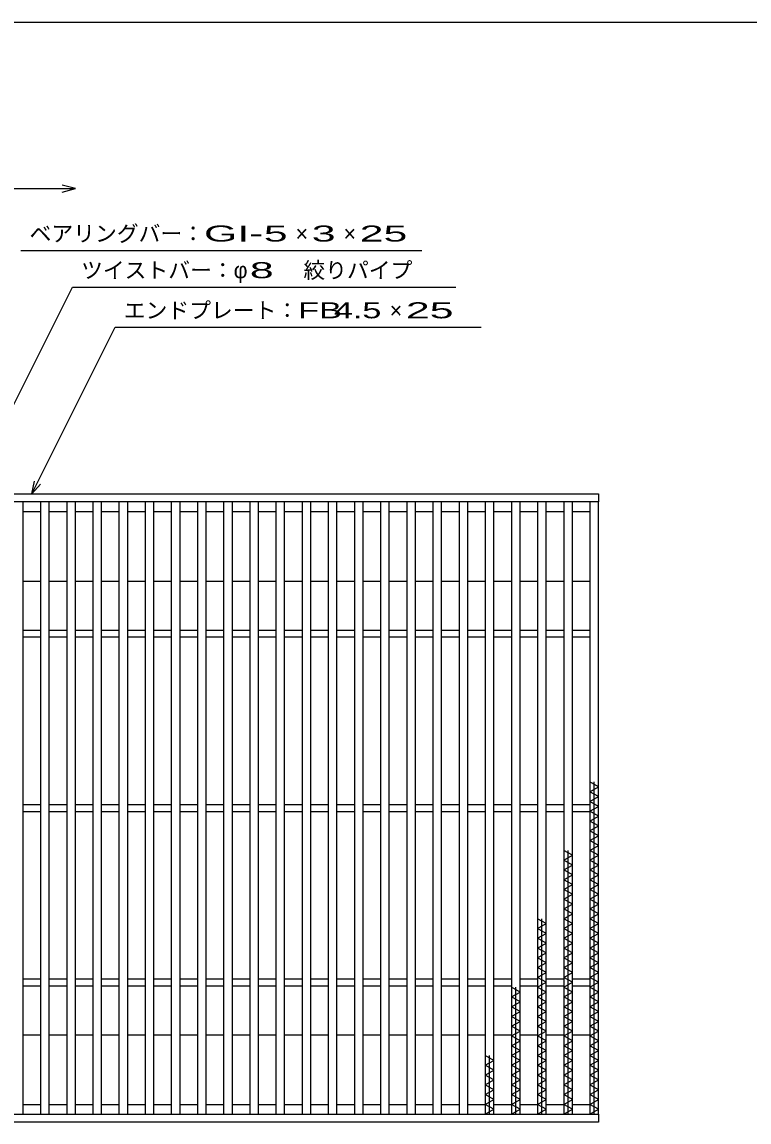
# Model space of a CAD drawing. Units: millimetres, scale not verified. Extents: x -910 to 866, y -641 to 527.
# Drawn here: x -542 to -125, y -104 to 527 of the extents above; entities that cross this region are included whole.
import ezdxf
from ezdxf.enums import TextEntityAlignment as Align

# ---------------------------------------------------------------- set-up
doc = ezdxf.new("R2010")
doc.units = ezdxf.units.MM
doc.header["$LTSCALE"] = 5
for name, color, linetype, lineweight in [('0_2', 150, 'Continuous', 25), ('16', 3, 'Continuous', 25), ('22', 4, 'Continuous', 25)]:
    doc.layers.add(name, color=color, linetype=linetype, lineweight=lineweight)
doc.styles.add('ベクトル', font='')
doc.styles.get('ベクトル').set_extended_font_data('ベクトル')

msp = doc.modelspace()

# ---------------------------------------------------------------- linework, layer by layer
at = {"layer": '0_2'}
msp.add_line((-864.5, 526.75), (865.5, 526.75), dxfattribs=at)
at = {"layer": '16'}
for p, q in [((-711, 256.25), (-211, 256.25)), ((-211, 256.25), (-211, 251.75)), ((-211, 251.75), (-711, 251.75)), ((-541, 251.75), (-546, 251.75)), ((-541, -99.25), (-541, 251.75)), ((-541, 246.25), (-531, 246.25)), ((-531, 251.75), (-531, -99.25)), ((-526, 251.75), (-531, 251.75)), ((-526, -99.25), (-526, 251.75)), ((-526, 246.25), (-516, 246.25)), ((-516, 251.75), (-516, -99.25)), ((-511, 251.75), (-516, 251.75)), ((-511, -99.25), (-511, 251.75)), ((-511, 246.25), (-501, 246.25)), ((-501, 251.75), (-501, -99.25)), ((-496, 251.75), (-501, 251.75)), ((-496, -99.25), (-496, 251.75)), ((-496, 246.25), (-486, 246.25)), ((-486, 251.75), (-486, -99.25)), ((-481, 251.75), (-486, 251.75)), ((-481, -99.25), (-481, 251.75)), ((-481, 246.25), (-471, 246.25)), ((-471, 251.75), (-471, -99.25)), ((-466, 251.75), (-471, 251.75)), ((-466, -99.25), (-466, 251.75)), ((-466, 246.25), (-456, 246.25)), ((-456, 251.75), (-456, -99.25)), ((-451, 251.75), (-456, 251.75)), ((-451, -99.25), (-451, 251.75)), ((-451, 246.25), (-441, 246.25)), ((-441, 251.75), (-441, -99.25)), ((-436, 251.75), (-441, 251.75)), ((-436, -99.25), (-436, 251.75)), ((-436, 246.25), (-426, 246.25)), ((-426, 251.75), (-426, -99.25)), ((-421, 251.75), (-426, 251.75)), ((-421, -99.25), (-421, 251.75)), ((-421, 246.25), (-411, 246.25)), ((-411, 251.75), (-411, -99.25)), ((-406, 251.75), (-411, 251.75)), ((-406, -99.25), (-406, 251.75)), ((-406, 246.25), (-396, 246.25)), ((-396, 251.75), (-396, -99.25)), ((-391, 251.75), (-396, 251.75)), ((-391, -99.25), (-391, 251.75)), ((-391, 246.25), (-381, 246.25)), ((-381, 251.75), (-381, -99.25)), ((-376, 251.75), (-381, 251.75)), ((-376, -99.25), (-376, 251.75)), ((-376, 246.25), (-366, 246.25)), ((-366, 251.75), (-366, -99.25)), ((-361, 251.75), (-366, 251.75)), ((-361, -99.25), (-361, 251.75)), ((-361, 246.25), (-351, 246.25)), ((-351, 251.75), (-351, -99.25)), ((-346, 251.75), (-351, 251.75)), ((-346, -99.25), (-346, 251.75)), ((-346, 246.25), (-336, 246.25)), ((-336, 251.75), (-336, -99.25)), ((-331, 251.75), (-336, 251.75)), ((-331, -99.25), (-331, 251.75)), ((-331, 246.25), (-321, 246.25)), ((-321, 251.75), (-321, -99.25)), ((-316, 251.75), (-321, 251.75)), ((-316, -99.25), (-316, 251.75)), ((-316, 246.25), (-306, 246.25)), ((-306, 251.75), (-306, -99.25)), ((-301, 251.75), (-306, 251.75)), ((-301, -99.25), (-301, 251.75)), ((-301, 246.25), (-291, 246.25)), ((-291, 251.75), (-291, -99.25)), ((-286, 251.75), (-291, 251.75)), ((-286, -99.25), (-286, 251.75)), ((-286, 246.25), (-276, 246.25)), ((-276, 251.75), (-276, -99.25)), ((-271, 251.75), (-276, 251.75)), ((-271, -99.25), (-271, 251.75)), ((-271, 246.25), (-261, 246.25)), ((-261, 251.75), (-261, -99.25)), ((-256, 251.75), (-261, 251.75)), ((-256, -99.25), (-256, 251.75)), ((-256, 246.25), (-246, 246.25)), ((-246, 251.75), (-246, -99.25)), ((-241, 251.75), (-246, 251.75)), ((-241, -99.25), (-241, 251.75)), ((-241, 246.25), (-231, 246.25)), ((-231, 251.75), (-231, -99.25)), ((-226, 251.75), (-231, 251.75)), ((-226, -99.25), (-226, 251.75)), ((-226, 246.25), (-216, 246.25)), ((-216, 251.75), (-216, -99.25)), ((-211, 251.75), (-216, 251.75)), ((-211, -99.25), (-211, 251.75)), ((-541, 206.25), (-531, 206.25)), ((-526, 206.25), (-516, 206.25)), ((-511, 206.25), (-501, 206.25)), ((-496, 206.25), (-486, 206.25)), ((-481, 206.25), (-471, 206.25)), ((-466, 206.25), (-456, 206.25)), ((-451, 206.25), (-441, 206.25)), ((-436, 206.25), (-426, 206.25)), ((-421, 206.25), (-411, 206.25)), ((-406, 206.25), (-396, 206.25)), ((-391, 206.25), (-381, 206.25)), ((-376, 206.25), (-366, 206.25)), ((-361, 206.25), (-351, 206.25)), ((-346, 206.25), (-336, 206.25)), ((-331, 206.25), (-321, 206.25)), ((-316, 206.25), (-306, 206.25)), ((-301, 206.25), (-291, 206.25)), ((-286, 206.25), (-276, 206.25)), ((-271, 206.25), (-261, 206.25)), ((-256, 206.25), (-246, 206.25)), ((-241, 206.25), (-231, 206.25)), ((-226, 206.25), (-216, 206.25)), ((-541, 178.25), (-531, 178.25)), ((-526, 178.25), (-516, 178.25)), ((-511, 178.25), (-501, 178.25)), ((-496, 178.25), (-486, 178.25)), ((-481, 178.25), (-471, 178.25)), ((-466, 178.25), (-456, 178.25)), ((-451, 178.25), (-441, 178.25)), ((-436, 178.25), (-426, 178.25)), ((-421, 178.25), (-411, 178.25)), ((-406, 178.25), (-396, 178.25)), ((-391, 178.25), (-381, 178.25)), ((-376, 178.25), (-366, 178.25)), ((-361, 178.25), (-351, 178.25)), ((-346, 178.25), (-336, 178.25)), ((-331, 178.25), (-321, 178.25)), ((-316, 178.25), (-306, 178.25)), ((-301, 178.25), (-291, 178.25)), ((-286, 178.25), (-276, 178.25)), ((-271, 178.25), (-261, 178.25)), ((-256, 178.25), (-246, 178.25)), ((-241, 178.25), (-231, 178.25)), ((-226, 178.25), (-216, 178.25)), ((-541, 174.25), (-531, 174.25)), ((-526, 174.25), (-516, 174.25)), ((-511, 174.25), (-501, 174.25)), ((-496, 174.25), (-486, 174.25)), ((-481, 174.25), (-471, 174.25)), ((-466, 174.25), (-456, 174.25)), ((-451, 174.25), (-441, 174.25)), ((-436, 174.25), (-426, 174.25)), ((-421, 174.25), (-411, 174.25)), ((-406, 174.25), (-396, 174.25)), ((-391, 174.25), (-381, 174.25)), ((-376, 174.25), (-366, 174.25)), ((-361, 174.25), (-351, 174.25)), ((-346, 174.25), (-336, 174.25)), ((-331, 174.25), (-321, 174.25)), ((-316, 174.25), (-306, 174.25)), ((-301, 174.25), (-291, 174.25)), ((-286, 174.25), (-276, 174.25)), ((-271, 174.25), (-261, 174.25)), ((-256, 174.25), (-246, 174.25)), ((-241, 174.25), (-231, 174.25)), ((-226, 174.25), (-216, 174.25)), ((-211, 88.35), (-216, 91.15)), ((-216, 85.55), (-211, 88.35)), ((-213.5, -99.25), (-213.5, 91.15)), ((-211, 82.75), (-216, 85.55)), ((-216, 79.95), (-211, 82.75)), ((-541, 78.25), (-531, 78.25)), ((-526, 78.25), (-516, 78.25)), ((-511, 78.25), (-501, 78.25)), ((-496, 78.25), (-486, 78.25)), ((-481, 78.25), (-471, 78.25)), ((-466, 78.25), (-456, 78.25)), ((-451, 78.25), (-441, 78.25)), ((-436, 78.25), (-426, 78.25)), ((-421, 78.25), (-411, 78.25)), ((-406, 78.25), (-396, 78.25)), ((-391, 78.25), (-381, 78.25)), ((-376, 78.25), (-366, 78.25)), ((-361, 78.25), (-351, 78.25)), ((-346, 78.25), (-336, 78.25)), ((-331, 78.25), (-321, 78.25)), ((-316, 78.25), (-306, 78.25)), ((-301, 78.25), (-291, 78.25)), ((-286, 78.25), (-276, 78.25)), ((-271, 78.25), (-261, 78.25)), ((-256, 78.25), (-246, 78.25)), ((-241, 78.25), (-231, 78.25)), ((-226, 78.25), (-216, 78.25)), ((-211, 77.15), (-216, 79.95)), ((-216, 74.35), (-211, 77.15)), ((-541, 74.25), (-531, 74.25)), ((-526, 74.25), (-516, 74.25)), ((-511, 74.25), (-501, 74.25)), ((-496, 74.25), (-486, 74.25)), ((-481, 74.25), (-471, 74.25)), ((-466, 74.25), (-456, 74.25)), ((-451, 74.25), (-441, 74.25)), ((-436, 74.25), (-426, 74.25)), ((-421, 74.25), (-411, 74.25)), ((-406, 74.25), (-396, 74.25)), ((-391, 74.25), (-381, 74.25)), ((-376, 74.25), (-366, 74.25)), ((-361, 74.25), (-351, 74.25)), ((-346, 74.25), (-336, 74.25)), ((-331, 74.25), (-321, 74.25)), ((-316, 74.25), (-306, 74.25)), ((-301, 74.25), (-291, 74.25)), ((-286, 74.25), (-276, 74.25)), ((-271, 74.25), (-261, 74.25)), ((-256, 74.25), (-246, 74.25)), ((-241, 74.25), (-231, 74.25)), ((-226, 74.25), (-216, 74.25)), ((-211, 71.55), (-216, 74.35)), ((-216, 68.75), (-211, 71.55)), ((-211, 65.95), (-216, 68.75)), ((-216, 63.15), (-211, 65.95)), ((-211, 60.35), (-216, 63.15)), ((-216, 57.55), (-211, 60.35)), ((-211, 54.75), (-216, 57.55)), ((-226, 49.15), (-231, 51.95)), ((-228.5, -99.25), (-228.5, 51.95)), ((-216, 51.95), (-211, 54.75)), ((-211, 49.15), (-216, 51.95)), ((-231, 46.35), (-226, 49.15)), ((-226, 43.55), (-231, 46.35)), ((-216, 46.35), (-211, 49.15)), ((-211, 43.55), (-216, 46.35)), ((-231, 40.75), (-226, 43.55)), ((-226, 37.95), (-231, 40.75)), ((-231, 35.15), (-226, 37.95)), ((-216, 40.75), (-211, 43.55)), ((-211, 37.95), (-216, 40.75)), ((-216, 35.15), (-211, 37.95)), ((-226, 32.35), (-231, 35.15)), ((-231, 29.55), (-226, 32.35)), ((-211, 32.35), (-216, 35.15)), ((-216, 29.55), (-211, 32.35)), ((-226, 26.75), (-231, 29.55)), ((-231, 23.95), (-226, 26.75)), ((-211, 26.75), (-216, 29.55)), ((-216, 23.95), (-211, 26.75)), ((-226, 21.15), (-231, 23.95)), ((-231, 18.35), (-226, 21.15)), ((-211, 21.15), (-216, 23.95)), ((-216, 18.35), (-211, 21.15)), ((-241, 9.95), (-246, 12.75)), ((-243.5, -99.25), (-243.5, 12.75)), ((-226, 15.55), (-231, 18.35)), ((-231, 12.75), (-226, 15.55)), ((-226, 9.95), (-231, 12.75)), ((-211, 15.55), (-216, 18.35)), ((-216, 12.75), (-211, 15.55)), ((-211, 9.95), (-216, 12.75)), ((-246, 7.15), (-241, 9.95)), ((-241, 4.35), (-246, 7.15)), ((-231, 7.15), (-226, 9.95)), ((-226, 4.35), (-231, 7.15)), ((-216, 7.15), (-211, 9.95)), ((-211, 4.35), (-216, 7.15)), ((-246, 1.55), (-241, 4.35)), ((-241, -1.25), (-246, 1.55)), ((-231, 1.55), (-226, 4.35)), ((-226, -1.25), (-231, 1.55)), ((-216, 1.55), (-211, 4.35)), ((-211, -1.25), (-216, 1.55)), ((-246, -4.05), (-241, -1.25)), ((-241, -6.85), (-246, -4.05)), ((-231, -4.05), (-226, -1.25)), ((-226, -6.85), (-231, -4.05)), ((-216, -4.05), (-211, -1.25)), ((-211, -6.85), (-216, -4.05)), ((-246, -9.65), (-241, -6.85)), ((-241, -12.45), (-246, -9.65)), ((-246, -15.25), (-241, -12.45)), ((-231, -9.65), (-226, -6.85)), ((-226, -12.45), (-231, -9.65)), ((-231, -15.25), (-226, -12.45)), ((-216, -9.65), (-211, -6.85)), ((-211, -12.45), (-216, -9.65)), ((-216, -15.25), (-211, -12.45)), ((-241, -18.05), (-246, -15.25)), ((-246, -20.85), (-241, -18.05)), ((-226, -18.05), (-231, -15.25)), ((-231, -20.85), (-226, -18.05)), ((-211, -18.05), (-216, -15.25)), ((-216, -20.85), (-211, -18.05)), ((-541, -21.75), (-531, -21.75)), ((-526, -21.75), (-516, -21.75)), ((-511, -21.75), (-501, -21.75)), ((-496, -21.75), (-486, -21.75)), ((-481, -21.75), (-471, -21.75)), ((-466, -21.75), (-456, -21.75)), ((-451, -21.75), (-441, -21.75)), ((-436, -21.75), (-426, -21.75)), ((-421, -21.75), (-411, -21.75)), ((-406, -21.75), (-396, -21.75)), ((-391, -21.75), (-381, -21.75)), ((-376, -21.75), (-366, -21.75)), ((-361, -21.75), (-351, -21.75)), ((-346, -21.75), (-336, -21.75)), ((-331, -21.75), (-321, -21.75)), ((-316, -21.75), (-306, -21.75)), ((-301, -21.75), (-291, -21.75)), ((-286, -21.75), (-276, -21.75)), ((-271, -21.75), (-261, -21.75)), ((-256, -21.75), (-246, -21.75)), ((-241, -23.65), (-246, -20.85)), ((-246, -26.45), (-241, -23.65)), ((-241, -21.75), (-231, -21.75)), ((-226, -23.65), (-231, -20.85)), ((-231, -26.45), (-226, -23.65)), ((-226, -21.75), (-216, -21.75)), ((-211, -23.65), (-216, -20.85)), ((-216, -26.45), (-211, -23.65)), ((-541, -25.75), (-531, -25.75)), ((-526, -25.75), (-516, -25.75)), ((-511, -25.75), (-501, -25.75)), ((-496, -25.75), (-486, -25.75)), ((-481, -25.75), (-471, -25.75)), ((-466, -25.75), (-456, -25.75)), ((-451, -25.75), (-441, -25.75)), ((-436, -25.75), (-426, -25.75)), ((-421, -25.75), (-411, -25.75)), ((-406, -25.75), (-396, -25.75)), ((-391, -25.75), (-381, -25.75)), ((-376, -25.75), (-366, -25.75)), ((-361, -25.75), (-351, -25.75)), ((-346, -25.75), (-336, -25.75)), ((-331, -25.75), (-321, -25.75)), ((-316, -25.75), (-306, -25.75)), ((-301, -25.75), (-291, -25.75)), ((-286, -25.75), (-276, -25.75)), ((-271, -25.75), (-261, -25.75)), ((-256, -29.25), (-261, -26.45)), ((-261, -32.05), (-256, -29.25)), ((-258.5, -99.25), (-258.5, -26.45)), ((-256, -25.75), (-246, -25.75)), ((-241, -29.25), (-246, -26.45)), ((-246, -32.05), (-241, -29.25)), ((-241, -25.75), (-231, -25.75)), ((-226, -29.25), (-231, -26.45)), ((-231, -32.05), (-226, -29.25)), ((-226, -25.75), (-216, -25.75)), ((-211, -29.25), (-216, -26.45)), ((-216, -32.05), (-211, -29.25)), ((-256, -34.85), (-261, -32.05)), ((-261, -37.65), (-256, -34.85)), ((-256, -40.45), (-261, -37.65)), ((-241, -34.85), (-246, -32.05)), ((-246, -37.65), (-241, -34.85)), ((-241, -40.45), (-246, -37.65)), ((-226, -34.85), (-231, -32.05)), ((-231, -37.65), (-226, -34.85)), ((-226, -40.45), (-231, -37.65)), ((-211, -34.85), (-216, -32.05)), ((-216, -37.65), (-211, -34.85)), ((-211, -40.45), (-216, -37.65)), ((-261, -43.25), (-256, -40.45)), ((-256, -46.05), (-261, -43.25)), ((-246, -43.25), (-241, -40.45)), ((-241, -46.05), (-246, -43.25)), ((-231, -43.25), (-226, -40.45)), ((-226, -46.05), (-231, -43.25)), ((-216, -43.25), (-211, -40.45)), ((-211, -46.05), (-216, -43.25)), ((-261, -48.85), (-256, -46.05)), ((-256, -51.65), (-261, -48.85)), ((-246, -48.85), (-241, -46.05)), ((-241, -51.65), (-246, -48.85)), ((-231, -48.85), (-226, -46.05)), ((-226, -51.65), (-231, -48.85)), ((-216, -48.85), (-211, -46.05)), ((-211, -51.65), (-216, -48.85)), ((-541, -53.75), (-531, -53.75)), ((-526, -53.75), (-516, -53.75)), ((-511, -53.75), (-501, -53.75)), ((-496, -53.75), (-486, -53.75)), ((-481, -53.75), (-471, -53.75)), ((-466, -53.75), (-456, -53.75)), ((-451, -53.75), (-441, -53.75)), ((-436, -53.75), (-426, -53.75)), ((-421, -53.75), (-411, -53.75)), ((-406, -53.75), (-396, -53.75)), ((-391, -53.75), (-381, -53.75)), ((-376, -53.75), (-366, -53.75)), ((-361, -53.75), (-351, -53.75)), ((-346, -53.75), (-336, -53.75)), ((-331, -53.75), (-321, -53.75)), ((-316, -53.75), (-306, -53.75)), ((-301, -53.75), (-291, -53.75)), ((-286, -53.75), (-276, -53.75)), ((-271, -53.75), (-261, -53.75)), ((-261, -54.45), (-256, -51.65)), ((-256, -57.25), (-261, -54.45)), ((-256, -53.75), (-246, -53.75)), ((-246, -54.45), (-241, -51.65)), ((-241, -57.25), (-246, -54.45)), ((-241, -53.75), (-231, -53.75)), ((-231, -54.45), (-226, -51.65)), ((-226, -57.25), (-231, -54.45)), ((-226, -53.75), (-216, -53.75)), ((-216, -54.45), (-211, -51.65)), ((-211, -57.25), (-216, -54.45)), ((-261, -60.05), (-256, -57.25)), ((-256, -62.85), (-261, -60.05)), ((-261, -65.65), (-256, -62.85)), ((-246, -60.05), (-241, -57.25)), ((-241, -62.85), (-246, -60.05)), ((-246, -65.65), (-241, -62.85)), ((-231, -60.05), (-226, -57.25)), ((-226, -62.85), (-231, -60.05)), ((-231, -65.65), (-226, -62.85)), ((-216, -60.05), (-211, -57.25)), ((-211, -62.85), (-216, -60.05)), ((-216, -65.65), (-211, -62.85)), ((-271, -68.45), (-276, -65.65)), ((-276, -71.25), (-271, -68.45)), ((-273.5, -99.25), (-273.5, -65.65)), ((-256, -68.45), (-261, -65.65)), ((-261, -71.25), (-256, -68.45)), ((-241, -68.45), (-246, -65.65)), ((-246, -71.25), (-241, -68.45)), ((-226, -68.45), (-231, -65.65)), ((-231, -71.25), (-226, -68.45)), ((-211, -68.45), (-216, -65.65)), ((-216, -71.25), (-211, -68.45)), ((-271, -74.05), (-276, -71.25)), ((-276, -76.85), (-271, -74.05)), ((-256, -74.05), (-261, -71.25)), ((-261, -76.85), (-256, -74.05)), ((-241, -74.05), (-246, -71.25)), ((-246, -76.85), (-241, -74.05)), ((-226, -74.05), (-231, -71.25)), ((-231, -76.85), (-226, -74.05)), ((-211, -74.05), (-216, -71.25)), ((-216, -76.85), (-211, -74.05)), ((-271, -79.65), (-276, -76.85)), ((-276, -82.45), (-271, -79.65)), ((-256, -79.65), (-261, -76.85)), ((-261, -82.45), (-256, -79.65)), ((-241, -79.65), (-246, -76.85)), ((-246, -82.45), (-241, -79.65)), ((-226, -79.65), (-231, -76.85)), ((-231, -82.45), (-226, -79.65)), ((-211, -79.65), (-216, -76.85)), ((-216, -82.45), (-211, -79.65)), ((-271, -85.25), (-276, -82.45)), ((-276, -88.05), (-271, -85.25)), ((-271, -90.85), (-276, -88.05)), ((-256, -85.25), (-261, -82.45)), ((-261, -88.05), (-256, -85.25)), ((-256, -90.85), (-261, -88.05)), ((-241, -85.25), (-246, -82.45)), ((-246, -88.05), (-241, -85.25)), ((-241, -90.85), (-246, -88.05)), ((-226, -85.25), (-231, -82.45)), ((-231, -88.05), (-226, -85.25)), ((-226, -90.85), (-231, -88.05)), ((-211, -85.25), (-216, -82.45)), ((-216, -88.05), (-211, -85.25)), ((-211, -90.85), (-216, -88.05)), ((-541, -93.75), (-531, -93.75)), ((-526, -93.75), (-516, -93.75)), ((-511, -93.75), (-501, -93.75)), ((-496, -93.75), (-486, -93.75)), ((-481, -93.75), (-471, -93.75)), ((-466, -93.75), (-456, -93.75)), ((-451, -93.75), (-441, -93.75)), ((-436, -93.75), (-426, -93.75)), ((-421, -93.75), (-411, -93.75)), ((-406, -93.75), (-396, -93.75)), ((-391, -93.75), (-381, -93.75)), ((-376, -93.75), (-366, -93.75)), ((-361, -93.75), (-351, -93.75)), ((-346, -93.75), (-336, -93.75)), ((-331, -93.75), (-321, -93.75)), ((-316, -93.75), (-306, -93.75)), ((-301, -93.75), (-291, -93.75)), ((-286, -93.75), (-276, -93.75)), ((-276, -93.65), (-271, -90.85)), ((-271, -96.45), (-276, -93.65)), ((-271, -93.75), (-261, -93.75)), ((-261, -93.65), (-256, -90.85)), ((-256, -96.45), (-261, -93.65)), ((-256, -93.75), (-246, -93.75)), ((-246, -93.65), (-241, -90.85)), ((-241, -96.45), (-246, -93.65)), ((-241, -93.75), (-231, -93.75)), ((-231, -93.65), (-226, -90.85)), ((-226, -96.45), (-231, -93.65)), ((-226, -93.75), (-216, -93.75)), ((-216, -93.65), (-211, -90.85)), ((-211, -96.45), (-216, -93.65)), ((-711, -99.25), (-211, -99.25)), ((-546, -99.25), (-541, -99.25)), ((-531, -99.25), (-526, -99.25)), ((-516, -99.25), (-511, -99.25)), ((-501, -99.25), (-496, -99.25)), ((-486, -99.25), (-481, -99.25)), ((-471, -99.25), (-466, -99.25)), ((-456, -99.25), (-451, -99.25)), ((-441, -99.25), (-436, -99.25)), ((-426, -99.25), (-421, -99.25)), ((-411, -99.25), (-406, -99.25)), ((-396, -99.25), (-391, -99.25)), ((-381, -99.25), (-376, -99.25)), ((-366, -99.25), (-361, -99.25)), ((-351, -99.25), (-346, -99.25)), ((-336, -99.25), (-331, -99.25)), ((-321, -99.25), (-316, -99.25)), ((-306, -99.25), (-301, -99.25)), ((-291, -99.25), (-286, -99.25)), ((-276, -99.25), (-271, -96.45)), ((-276, -99.25), (-271, -99.25)), ((-261, -99.25), (-256, -96.45)), ((-261, -99.25), (-256, -99.25)), ((-246, -99.25), (-241, -96.45)), ((-246, -99.25), (-241, -99.25)), ((-231, -99.25), (-226, -96.45)), ((-231, -99.25), (-226, -99.25)), ((-216, -99.25), (-211, -96.45)), ((-216, -99.25), (-211, -99.25)), ((-211, -99.25), (-211, -103.75)), ((-211, -103.75), (-711, -103.75))]:
    msp.add_line(p, q, dxfattribs=at)
at = {"layer": '22'}
for p, q in [((-661, 431.25), (-511, 431.25)), ((-511, 431.25), (-518.5, 433.25)), ((-518.5, 429.25), (-511, 431.25)), ((-542.25, 395.75), (-312.25, 395.75)), ((-611, 178.25), (-512.75, 374.75)), ((-512.75, 374.75), (-292.75, 374.75)), ((-536, 256.25), (-488.25, 351.75)), ((-488.25, 351.75), (-278.25, 351.75)), ((-536, 256.25), (-534.5, 263.55)), ((-536, 256.25), (-531, 261.75))]:
    msp.add_line(p, q, dxfattribs=at)

# ---------------------------------------------------------------- texts
at = {"layer": '22', "color": 2, "style": 'ベクトル'}
for s, p in [('ベアリングバー：', (-537.25, 405.5)), ('×', (-384.75, 405.5)), ('×', (-357.25, 405.5)), ('ツイストバー：', (-507.75, 384.5)), ('φ', (-420.25, 384.5)), ('絞りパイプ', (-380.25, 384.5)), ('エンドプレート：', (-483.25, 361.5)), ('×', (-330.75, 361.5))]:
    msp.add_text(s, height=9.164, dxfattribs=at).set_placement(p, align=Align.MIDDLE_LEFT)
for s, width, p in [('GI-', 2, (-437.25, 405.5)), (' 5 ', 2, (-409.75, 405.5)), (' 3 ', 2, (-382.25, 405.5)), (' 25 ', 2, (-354.75, 405.5)), (' 8 ', 2, (-417.75, 384.5)), ('FB', 1.6, (-383.25, 361.5)), (' 4.5 ', 1.6, (-368.25, 361.5)), (' 25 ', 2, (-328.25, 361.5))]:
    msp.add_text(s, height=9.164, dxfattribs=dict(at, width=width)).set_placement(p, align=Align.MIDDLE_LEFT)

doc.saveas('drawing.dxf')
